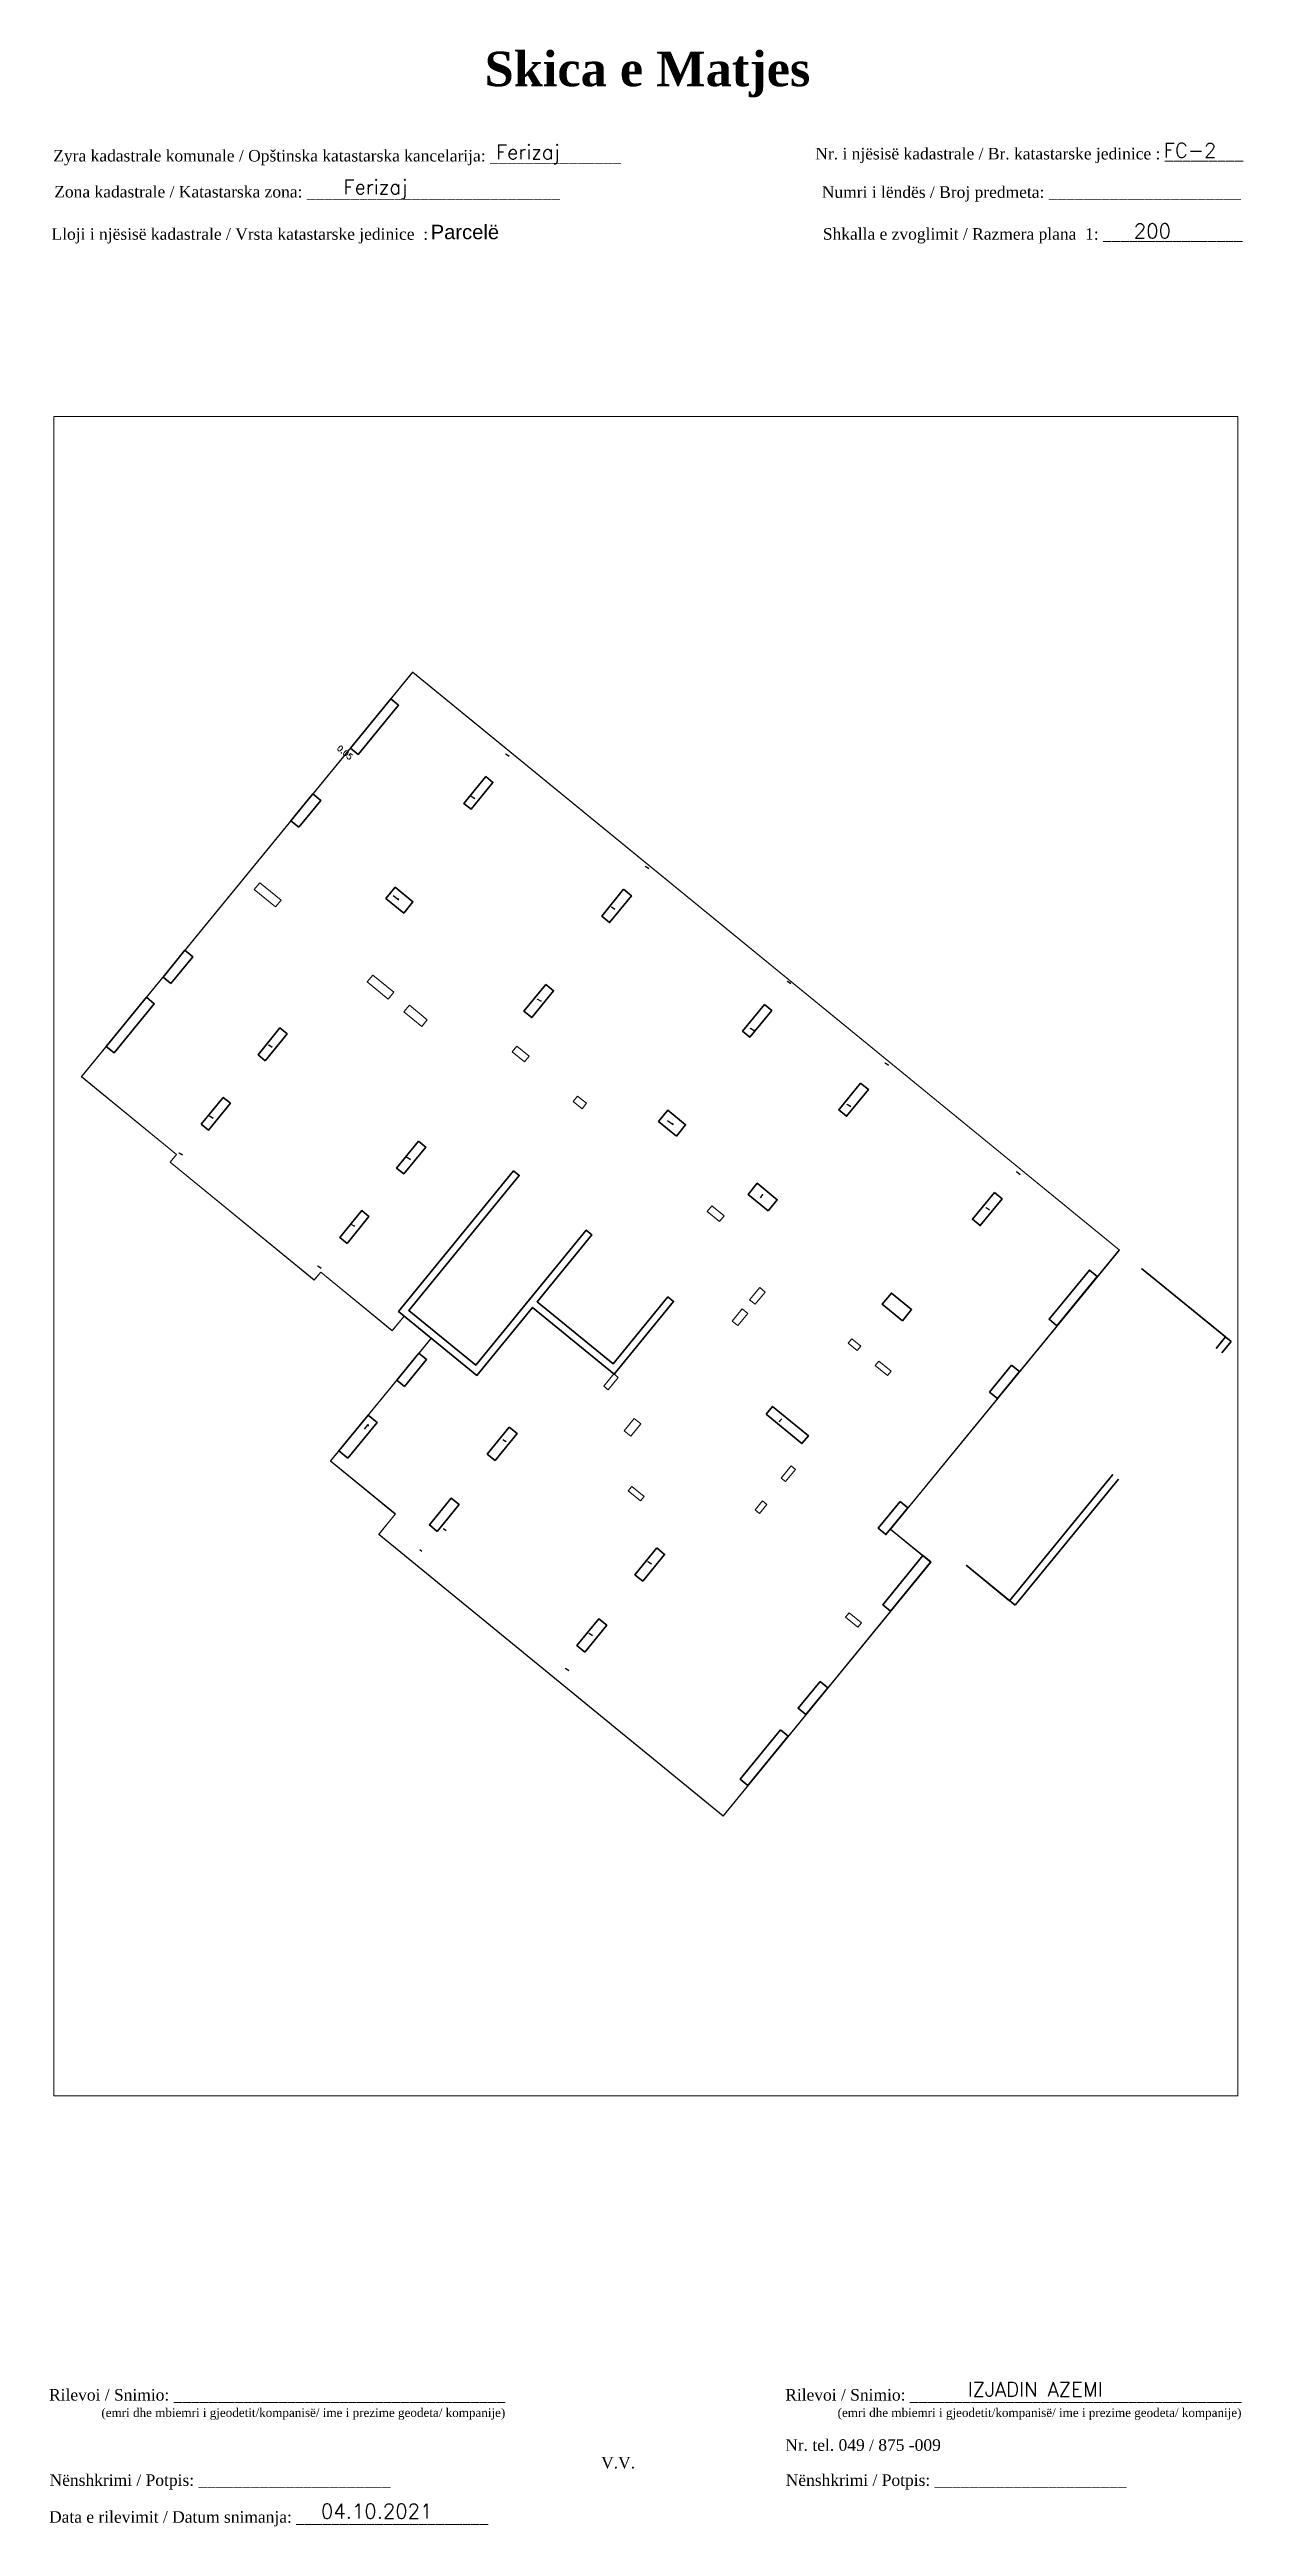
# Paper-space layout 'Skica e Matjes' of a CAD drawing. Header units: metres. Extents: x 1 to 208, y -73 to 356.
# The model-space entities are those that its viewports show. They can reach past a viewport. Long polylines and large blocks are cut down to what shows.
import ezdxf

# ---------------------------------------------------------------- set-up
doc = ezdxf.new("R2010")
doc.units = ezdxf.units.M
doc.linetypes.add('Small Dashed', pattern=[282.222222, 141.111111, -141.111111])
doc.layers.add('A - Pllaka Banim polyline_Pen_No__177', color=7, linetype='Continuous', lineweight=15, true_color=0xf7e046)
doc.layers.add('A - Shtyllat polyline_Pen_No__115', color=7, linetype='Continuous', lineweight=13, true_color=0xff66ff)
doc.layers.add('A - Pllaka themelit polyline_Pen_No__38', color=30, linetype='Continuous', lineweight=35)
doc.layers.add('A - Shtyllat polyline_Pen_No__6', color=5, linetype='Continuous', lineweight=35)
doc.layers.add('Korniza_txt', color=250, linetype='Continuous')
doc.styles.get("Standard").update_dxf_attribs({"font": 'simplex.shx'})
doc.dimstyles.get("Standard").update_dxf_attribs({"dimtxt": 1, "dimasz": 0.18, "dimexe": 0.18, "dimexo": 0.0625, "dimgap": 0.09, "dimtad": 0, "dimzin": 0, "dimdsep": 46, "dimtxsty": 'Standard', "dimcen": 0.09, "dimse1": 1, "dimse2": 1, "dimsd1": 1, "dimsd2": 1, "dimadec": 0, "dimazin": 0, "dimtfac": 1, "dimtofl": 0, "dimtmove": 0, "dimatfit": 3, "dimfxl": 1, "dimtolj": 1, "dimtzin": 0, "dimarcsym": 0})

# ---------------------------------------------------------------- blocks, each defined once
blk = doc.blocks.new('*D67')
at = {"layer": 'Defpoints', "color": 0, "transparency": 16777216}
for p in [(7512589.121, 4691743.176), (7512589.241, 4691743.401), (7512589.282, 4691743.366)]:
    blk.add_point(p, dxfattribs=at)
at = {"color": 0, "transparency": 16777216, "insert": (7512588.779, 4691743.467), "char_height": 0.2, "attachment_point": 5, "rotation": 319.58747}
blk.add_mtext('\\A1;0.05', dxfattribs=at)

msp = doc.modelspace()

# ---------------------------------------------------------------- linework, layer by layer
at = {"flags": 128}
for points in [[(7512594.357, 4691743.392), (7512594.347, 4691743.417), (7512594.466, 4691743.337), (7512594.454, 4691743.361)], [(7512593.163, 4691741.929), (7512593.153, 4691741.954), (7512593.272, 4691741.875), (7512593.26, 4691741.898)], [(7512599.191, 4691739.503), (7512599.181, 4691739.528), (7512599.3, 4691739.449), (7512599.289, 4691739.472)], [(7512590.451, 4691738.51), (7512590.643, 4691738.37), (7512590.627, 4691738.417)], [(7512598.015, 4691738.094), (7512598.005, 4691738.118), (7512598.124, 4691738.039), (7512598.112, 4691738.062)], [(7512604.104, 4691735.526), (7512604.094, 4691735.551), (7512604.213, 4691735.472), (7512604.201, 4691735.495)], [(7512595.459, 4691734.905), (7512595.449, 4691734.93), (7512595.568, 4691734.851), (7512595.557, 4691734.874)], [(7512602.83, 4691733.892), (7512602.82, 4691733.917), (7512602.939, 4691733.838), (7512602.927, 4691733.861)], [(7512586.15, 4691733.321), (7512586.14, 4691733.345), (7512586.259, 4691733.266), (7512586.248, 4691733.289)], [(7512607.489, 4691732.696), (7512607.479, 4691732.721), (7512607.598, 4691732.641), (7512607.587, 4691732.665)], [(7512606.176, 4691731.265), (7512606.166, 4691731.29), (7512606.285, 4691731.211), (7512606.273, 4691731.234)], [(7512584.105, 4691730.862), (7512584.095, 4691730.887), (7512584.214, 4691730.807), (7512584.202, 4691730.831)], [(7512599.95, 4691730.728), (7512600.141, 4691730.588), (7512600.126, 4691730.636)], [(7512583.049, 4691729.586), (7512583.04, 4691729.611), (7512583.159, 4691729.532), (7512583.147, 4691729.555)], [(7512590.939, 4691729.43), (7512590.929, 4691729.455), (7512591.049, 4691729.376), (7512591.037, 4691729.399)], [(7512612.04, 4691728.943), (7512612.029, 4691728.964), (7512612.149, 4691728.858), (7512612.143, 4691728.883)], [(7512603.19, 4691728.054), (7512603.165, 4691728.044), (7512603.245, 4691728.162), (7512603.222, 4691728.151)], [(7512610.981, 4691727.686), (7512610.971, 4691727.71), (7512611.09, 4691727.631), (7512611.078, 4691727.654)], [(7512588.999, 4691727.116), (7512588.989, 4691727.141), (7512589.108, 4691727.062), (7512589.096, 4691727.085)], [(7512587.85, 4691725.667), (7512587.84, 4691725.692), (7512587.959, 4691725.612), (7512587.947, 4691725.636)], [(7512589.457, 4691720.039), (7512589.587, 4691720.197), (7512589.587, 4691720.197), (7512589.582, 4691720.147)], [(7512603.901, 4691720.39), (7512603.811, 4691720.304), (7512603.841, 4691720.314)], [(7512594.247, 4691719.681), (7512594.36, 4691719.61), (7512594.315, 4691719.613)], [(7512592.282, 4691716.516), (7512592.19, 4691716.592), (7512592.192, 4691716.562)], [(7512591.443, 4691715.804), (7512591.37, 4691715.857), (7512591.374, 4691715.843)], [(7512599.278, 4691715.432), (7512599.268, 4691715.457), (7512599.388, 4691715.378), (7512599.376, 4691715.401)], [(7512597.243, 4691712.952), (7512597.233, 4691712.977), (7512597.352, 4691712.898), (7512597.34, 4691712.921)], [(7512596.42, 4691711.739), (7512596.411, 4691711.764), (7512596.53, 4691711.684), (7512596.518, 4691711.708)]]:
    msp.add_lwpolyline(points, dxfattribs=at)
at = {"layer": 'A - Pllaka Banim polyline_Pen_No__177', "color": 53, "linetype": 'Continuous', "lineweight": 15, "true_color": 0xf7e046}
for points in [[(7512579.66, 4691732.239), (7512582.949, 4691729.547), (7512582.727, 4691729.277), (7512587.715, 4691725.195), (7512587.94, 4691725.47), (7512590.416, 4691723.443), (7512590.828, 4691723.946), (7512591.761, 4691723.182), (7512588.279, 4691718.927), (7512590.523, 4691717.09), (7512589.954, 4691716.395), (7512601.87, 4691706.639), (7512609.062, 4691715.423), (7512607.667, 4691716.565), (7512615.584, 4691726.236), (7512591.126, 4691746.25)], [(7512579.663, 4691732.243), (7512582.952, 4691729.553), (7512582.73, 4691729.282), (7512587.718, 4691725.203), (7512587.942, 4691725.477), (7512590.419, 4691723.452), (7512590.83, 4691723.955), (7512591.763, 4691723.192), (7512588.283, 4691718.937), (7512590.527, 4691717.101), (7512589.958, 4691716.405), (7512601.873, 4691706.655), (7512609.06, 4691715.439), (7512607.666, 4691716.58), (7512615.578, 4691726.25), (7512591.122, 4691746.253)]]:
    msp.add_lwpolyline(points, close=True, dxfattribs=at)
at = {"layer": 'A - Pllaka themelit polyline_Pen_No__38', "color": 30, "linetype": 'Small Dashed', "lineweight": 35}
for points in [[(7512610.277, 4691715.333), (7512611.979, 4691713.94), (7512619.451, 4691723.071), (7512616.356, 4691725.604)], [(7512610.277, 4691715.333), (7512611.786, 4691714.098), (7512619.258, 4691723.229), (7512616.356, 4691725.604)]]:
    msp.add_lwpolyline(points, dxfattribs=at)
at = {"layer": 'A - Shtyllat polyline_Pen_No__115', "color": 211, "linetype": 'Continuous', "lineweight": 13, "true_color": 0xff66ff}
for points in [[(7512585.643, 4691738.725), (7512586.379, 4691738.124), (7512586.568, 4691738.356), (7512585.833, 4691738.957)], [(7512589.554, 4691735.526), (7512590.281, 4691734.931), (7512590.471, 4691735.163), (7512589.744, 4691735.758)], [(7512590.819, 4691734.491), (7512591.438, 4691733.984), (7512591.628, 4691734.216), (7512591.009, 4691734.723)], [(7512594.57, 4691733.102), (7512594.996, 4691732.753), (7512595.154, 4691732.947), (7512594.728, 4691733.295)], [(7512596.675, 4691731.38), (7512596.985, 4691731.127), (7512597.143, 4691731.32), (7512596.833, 4691731.573)], [(7512601.323, 4691727.578), (7512601.749, 4691727.23), (7512601.905, 4691727.421), (7512601.479, 4691727.77)], [(7512602.532, 4691724.204), (7512602.723, 4691724.047), (7512602.375, 4691723.622), (7512602.184, 4691723.778)], [(7512603.136, 4691724.942), (7512603.327, 4691724.786), (7512602.979, 4691724.36), (7512602.788, 4691724.517)], [(7512606.504, 4691722.758), (7512606.195, 4691723.011), (7512606.322, 4691723.166), (7512606.631, 4691722.913)], [(7512597.892, 4691721.4), (7512597.737, 4691721.527), (7512598.085, 4691721.952), (7512598.24, 4691721.826)], [(7512607.558, 4691721.896), (7512607.133, 4691722.244), (7512607.257, 4691722.397), (7512607.683, 4691722.049)], [(7512598.671, 4691719.795), (7512598.439, 4691719.985), (7512598.787, 4691720.41), (7512599.019, 4691720.22)], [(7512604.032, 4691718.221), (7512603.879, 4691718.346), (7512604.228, 4691718.772), (7512604.38, 4691718.647)], [(7512599.007, 4691717.553), (7512598.581, 4691717.901), (7512598.708, 4691718.055), (7512599.134, 4691717.707)], [(7512603.233, 4691717.556), (7512603.388, 4691717.429), (7512603.134, 4691717.12), (7512602.98, 4691717.246)], [(7512606.236, 4691713.681), (7512606.661, 4691713.333), (7512606.535, 4691713.178), (7512606.109, 4691713.526)]]:
    msp.add_lwpolyline(points, close=True, dxfattribs=at)
at = {"layer": 'A - Shtyllat polyline_Pen_No__6', "color": 5, "linetype": 'Continuous', "lineweight": 35}
for points in [[(7512588.97, 4691743.622), (7512589.241, 4691743.401), (7512590.634, 4691745.103), (7512590.363, 4691745.325)], [(7512593.652, 4691742.635), (7512593.903, 4691742.429), (7512593.144, 4691741.5), (7512592.892, 4691741.706)], [(7512587.181, 4691740.882), (7512586.91, 4691741.103), (7512587.67, 4691742.032), (7512587.941, 4691741.81)], [(7512590.516, 4691738.8), (7512591.132, 4691738.296), (7512590.816, 4691737.909), (7512590.199, 4691738.413)], [(7512598.426, 4691738.729), (7512598.697, 4691738.508), (7512597.938, 4691737.579), (7512597.667, 4691737.801)], [(7512582.754, 4691735.469), (7512582.483, 4691735.69), (7512583.242, 4691736.619), (7512583.513, 4691736.397)], [(7512595.733, 4691735.437), (7512596.004, 4691735.215), (7512595.244, 4691734.286), (7512594.974, 4691734.508)], [(7512580.518, 4691733.288), (7512580.788, 4691733.066), (7512582.181, 4691734.768), (7512581.91, 4691734.99)], [(7512603.301, 4691734.742), (7512603.553, 4691734.536), (7512602.793, 4691733.607), (7512602.542, 4691733.813)], [(7512586.023, 4691732.795), (7512585.772, 4691733), (7512586.531, 4691733.929), (7512586.783, 4691733.723)], [(7512606.629, 4691732.02), (7512606.9, 4691731.799), (7512606.14, 4691730.87), (7512605.869, 4691731.091)], [(7512583.806, 4691730.598), (7512584.058, 4691730.392), (7512584.817, 4691731.32), (7512584.566, 4691731.526)], [(7512600.255, 4691730.188), (7512599.636, 4691730.695), (7512599.952, 4691731.081), (7512600.571, 4691730.575)], [(7512591.325, 4691730.008), (7512591.576, 4691729.802), (7512590.817, 4691728.874), (7512590.565, 4691729.079)], [(7512594.618, 4691728.981), (7512590.637, 4691724.113), (7512593.345, 4691721.898), (7512595.272, 4691724.254), (7512598.097, 4691721.944), (7512600.154, 4691724.459), (7512599.96, 4691724.617), (7512598.062, 4691722.296), (7512595.43, 4691724.448), (7512597.326, 4691726.765), (7512597.133, 4691726.924), (7512593.31, 4691722.25), (7512590.988, 4691724.149), (7512594.811, 4691728.822)], [(7512603.428, 4691727.593), (7512602.731, 4691728.163), (7512603.049, 4691728.551), (7512603.745, 4691727.982)], [(7512588.852, 4691726.471), (7512588.6, 4691726.677), (7512589.36, 4691727.605), (7512589.611, 4691727.399)], [(7512611.257, 4691728.234), (7512611.528, 4691728.013), (7512610.768, 4691727.084), (7512610.498, 4691727.306)], [(7512613.424, 4691723.62), (7512613.153, 4691723.842), (7512614.546, 4691725.544), (7512614.817, 4691725.323)], [(7512608.075, 4691723.792), (7512607.379, 4691724.361), (7512607.695, 4691724.748), (7512608.392, 4691724.179)], [(7512590.845, 4691721.516), (7512590.574, 4691721.738), (7512591.334, 4691722.666), (7512591.604, 4691722.445)], [(7512611.853, 4691722.252), (7512612.124, 4691722.03), (7512611.364, 4691721.102), (7512611.093, 4691721.323)], [(7512603.36, 4691720.553), (7512604.598, 4691719.541), (7512604.82, 4691719.812), (7512603.582, 4691720.824)], [(7512588.877, 4691719.032), (7512588.568, 4691719.285), (7512589.58, 4691720.523), (7512589.89, 4691720.27)], [(7512594.468, 4691720.103), (7512594.738, 4691719.882), (7512593.979, 4691718.953), (7512593.708, 4691719.174)], [(7512591.972, 4691716.5), (7512591.702, 4691716.721), (7512592.461, 4691717.65), (7512592.732, 4691717.428)], [(7512607.996, 4691717.536), (7512608.267, 4691717.315), (7512607.507, 4691716.386), (7512607.237, 4691716.608)], [(7512599.575, 4691715.926), (7512599.846, 4691715.704), (7512599.086, 4691714.776), (7512598.815, 4691714.997)], [(7512608.787, 4691715.662), (7512609.058, 4691715.441), (7512607.666, 4691713.738), (7512607.395, 4691713.96)], [(7512597.08, 4691712.322), (7512596.809, 4691712.544), (7512597.568, 4691713.473), (7512597.839, 4691713.251)], [(7512605.224, 4691711.305), (7512605.495, 4691711.084), (7512604.735, 4691710.155), (7512604.464, 4691710.377)], [(7512603.85, 4691709.626), (7512604.121, 4691709.404), (7512602.729, 4691707.702), (7512602.458, 4691707.924)]]:
    msp.add_lwpolyline(points, close=True, dxfattribs=at)

# ---------------------------------------------------------------- dimensions: what is measured, and where the dimension line sits
dim = msp.add_aligned_dim(p1=(7512589.241, 4691743.401), p2=(7512589.282, 4691743.366), distance=-0.249, dimstyle='Standard', override={"dimscale": 0.2})
dim.commit()
dim.dimension.update_dxf_attribs({"geometry": '*D67', "text_midpoint": (7512588.779, 4691743.467)})

psp = doc.layouts.new('Skica e Matjes')

# ---------------------------------------------------------------- texts
at = {"layer": 'Korniza_txt'}
for s, insert, char_height, width, attachment_point in [('\\pi98.847;{\\fBook Antiqua|b1|i0|c0|p18;\\H1.333x;Skica e Matjes}', (55.31, 347.99), 4.5, 191.8237, 8), ('{\\fTimes New Roman|b0|i0|c0|p18; Zyra kadastrale komunale / Opštinska katastarska kancelarija: _______________}', (1.15, 338.91), 2, 114.6874, 1), ('Ferizaj', (78.51, 339.8), 2.5, 29.4868, 1), ('{\\fTimes New Roman|b0|i0|c0|p18;Nr. i njësisë kadastrale / Br. katastarske jedinice : _________}', (133.78, 339.27), 2, 98.5379, 1), ('FC-2', (194.08, 340.11), 2.5, 29.4868, 1), ('{\\fTimes New Roman|b0|i0|c0|p18; Zona kadastrale / Katastarska zona: _____________________________}', (1.32, 332.68), 2, 87.8278, 1), ('Ferizaj', (52.12, 333.74), 2.5, 38.4326, 1), ('{\\fTimes New Roman|b0|i0|c0|p18; Numri i lëndës / Broj predmeta: ______________________}', (134.16, 332.62), 2, 83.344, 1), ('{\\fArial|b0|i0|c0|p34;Parcelë}', (67.22, 325.96), 2.5, 29.4868, 1), ('200', (188.9, 326.15), 2.5, 29.4868, 1), ('{\\fTimes New Roman|b0|i0|c0|p18; Lloji i njësisë kadastrale / Vrsta katastarske jedinice  : }', (0.84, 325.36), 2, 108.0893, 1), ('{\\fTimes New Roman|b0|i0|c0|p18; Shkalla e zvoglimit / Razmera plana  1: ________________}', (134.33, 325.37), 2, 98.5379, 1), ('{\\fTimes New Roman|b0|i0|c0|p18; Rilevoi / Snimio: ______________________________________\\P             \\H0.75x;(emri dhe mbiemri i gjeodetit/kompanisë/ ime i prezime geodeta/ kompanije)}', (0.41, -48.72), 2, 87.3883, 1), ('{\\fTimes New Roman|b0|i0|c0|p18; Rilevoi / Snimio: ______________________________________\\P             \\H0.75x;(emri dhe mbiemri i gjeodetit/kompanisë/ ime i prezime geodeta/ kompanije)}', (127.82, -48.72), 2, 87.3883, 1), ('IZJADIN AZEMI', (160.16, -47.52), 2.5, 41.9482, 1), ('{\\fTimes New Roman|b0|i0|c0|p18; Nr. tel. 049 / 875 -009                        }', (127.82, -57.41), 2, 83.344, 1), ('{\\fTimes New Roman|b0|i0|c0|p18; Nënshkrimi / Potpis: ______________________\\P                                 }', (0.51, -63.48), 2, 83.344, 1), ('{\\fTimes New Roman|b0|i0|c0|p18;V.V.                                 }', (96.71, -60.46), 2, 9.4297, 1), ('{\\fTimes New Roman|b0|i0|c0|p18; Nënshkrimi / Potpis: ______________________\\P                                 }', (127.91, -63.48), 2, 83.344, 1), ('{\\fTimes New Roman|b0|i0|c0|p18; Data e rilevimit / Datum snimanja: ______________________\\P                                 }', (0.41, -69.86), 2, 83.344, 1), ('04.10.2021', (48.22, -68.61), 2.5, 29.4868, 1)]:
    psp.add_mtext(s, dxfattribs=dict(at, insert=insert, char_height=char_height, width=width, attachment_point=attachment_point))

# ---------------------------------------------------------------- viewports
at = {"layer": '0', "view_target_point": (370776.427, 310629.57)}
psp.add_viewport(center=(104.46, 147.39), size=(204.87, 290.751), view_center_point=(7141822.769, 4381096.455), view_height=58.1502, dxfattribs=at)

doc.saveas('drawing.dxf')
